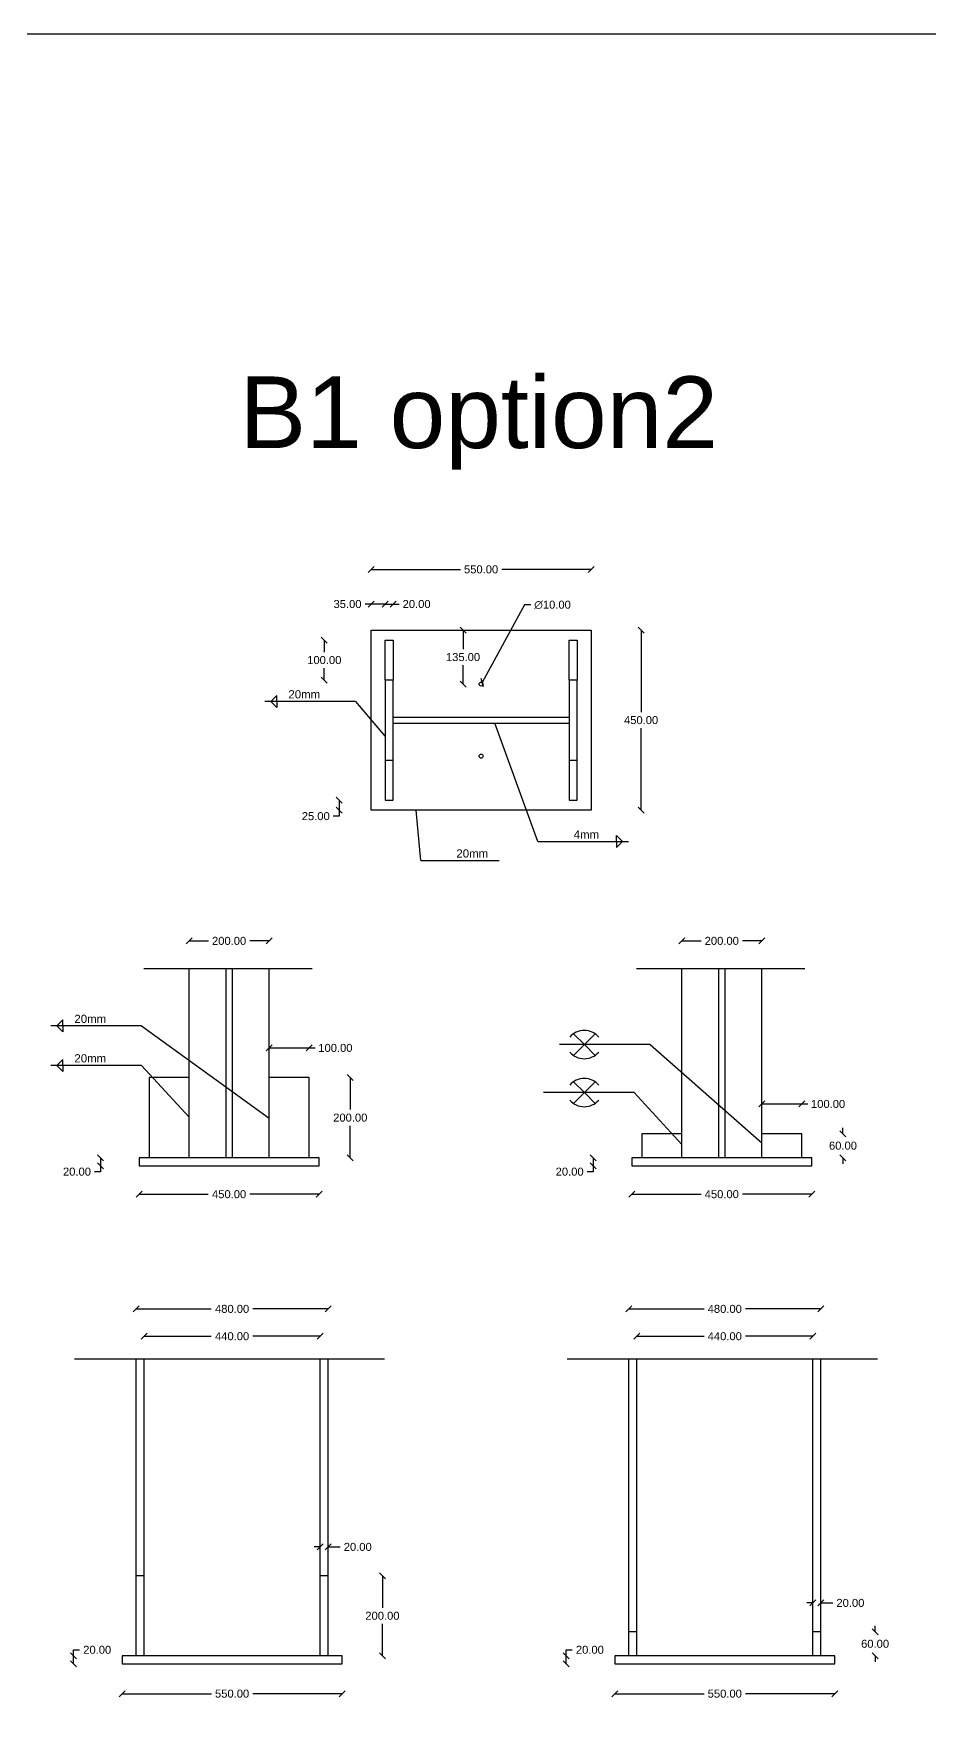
# Model space of a CAD drawing. Header units: inches. Extents: x -15 to 2803056, y 0 to 866270.
# Drawn here: x 932154 to 934391, y 42982 to 47218 of the extents above; entities that cross this region are included whole.
import ezdxf

# ---------------------------------------------------------------- set-up
doc = ezdxf.new("R2010")
doc.units = ezdxf.units.IN
doc.header["$LTSCALE"] = 100
doc.header["$MEASUREMENT"] = 0
doc.linetypes.add('ACAD_ISO03W100', pattern=[30, 12, -18])
doc.linetypes.add('PHANTOM2', pattern=[1.25, 0.625, -0.125, 0.125, -0.125, 0.125, -0.125])
doc.layers.add('connection', color=50, linetype='Continuous')
doc.layers.add('text', color=3, linetype='Continuous')
doc.styles.get("Standard").update_dxf_attribs({"font": 'arial.ttf'})
doc.dimstyles.new('connections', dxfattribs={"dimtxt": 20, "dimasz": 15, "dimexe": 0.0625, "dimexo": 0.0625, "dimgap": 10, "dimtad": 0, "dimtih": 1, "dimtoh": 1, "dimzin": 0, "dimdsep": 46, "dimtxsty": 'Standard', "dimblk": 'OBLIQUE', "dimcen": 0.09, "dimse1": 1, "dimse2": 1, "dimclrd": 256, "dimclre": 256, "dimclrt": 256, "dimadec": 0, "dimazin": 0, "dimtfac": 1, "dimtofl": 0, "dimtmove": 0, "dimatfit": 3, "dimfxl": 1, "dimtfillclr": 256, "dimtolj": 1, "dimtzin": 0, "dimlwe": -1, "dimarcsym": 0})

# ---------------------------------------------------------------- blocks, each defined once
blk = doc.blocks.new('_Oblique')
at = {"color": 0, "linetype": 'ByBlock', "lineweight": -2}
blk.add_line((-0.5, -0.5), (0.5, 0.5), dxfattribs=at)
blk = doc.blocks.new('*D430')
at = {"layer": 'connection', "lineweight": -2, "transparency": 16777216}
for p, q in [((932996.4, 45879.7), (933220, 45879.7)), ((933546.4, 45879.7), (933322.9, 45879.7))]:
    blk.add_line(p, q, dxfattribs=at)
at = {"layer": 'Defpoints', "color": 0}
for p in [(932996.4, 45879.7), (932996.4, 45728), (933546.4, 45728)]:
    blk.add_point(p, dxfattribs=at)
at = {"layer": 'connection', "lineweight": -2, "transparency": 16777216, "xscale": 15, "yscale": 15, "zscale": 15, "rotation": 180}
blk.add_blockref('_Oblique', (932996.4, 45879.7), dxfattribs=at)
at = {"layer": 'connection', "lineweight": -2, "transparency": 16777216, "xscale": 15, "yscale": 15, "zscale": 15}
blk.add_blockref('_Oblique', (933546.4, 45879.7), dxfattribs=at)
at = {"layer": 'connection', "transparency": 16777216, "insert": (933271.4, 45879.7), "char_height": 20, "attachment_point": 5}
blk.add_mtext('\\A1;550.00', dxfattribs=at)
blk = doc.blocks.new('*D431')
at = {"layer": 'connection', "lineweight": -2, "transparency": 16777216}
for p, q in [((933671.2, 45728), (933671.2, 45523.2)), ((933671.2, 45278), (933671.2, 45482.8))]:
    blk.add_line(p, q, dxfattribs=at)
at = {"layer": 'Defpoints', "color": 0}
for p in [(933546.4, 45728), (933546.4, 45278), (933671.2, 45278)]:
    blk.add_point(p, dxfattribs=at)
at = {"layer": 'connection', "lineweight": -2, "transparency": 16777216, "xscale": 15, "yscale": 15, "zscale": 15}
for p, rotation in [((933671.2, 45728), 90), ((933671.2, 45278), 270)]:
    blk.add_blockref('_Oblique', p, dxfattribs=dict(at, rotation=rotation))
at = {"layer": 'connection', "transparency": 16777216, "insert": (933671.2, 45503), "char_height": 20, "attachment_point": 5}
blk.add_mtext('\\A1;450.00', dxfattribs=at)
blk = doc.blocks.new('*D432')
at = {"layer": 'connection', "lineweight": -2, "transparency": 16777216}
for p, q in [((933031.4, 45793.1), (933051.4, 45793.1)), ((933051.4, 45793.1), (933066.4, 45793.1))]:
    blk.add_line(p, q, dxfattribs=at)
at = {"layer": 'Defpoints', "color": 0}
for p in [(933051.4, 45793.1), (933031.4, 45703), (933051.4, 45703)]:
    blk.add_point(p, dxfattribs=at)
at = {"layer": 'connection', "lineweight": -2, "transparency": 16777216, "xscale": 15, "yscale": 15, "zscale": 15, "rotation": 180}
blk.add_blockref('_Oblique', (933031.4, 45793.1), dxfattribs=at)
at = {"layer": 'connection', "lineweight": -2, "transparency": 16777216, "xscale": 15, "yscale": 15, "zscale": 15}
blk.add_blockref('_Oblique', (933051.4, 45793.1), dxfattribs=at)
at = {"layer": 'connection', "transparency": 16777216, "insert": (933110.3, 45793.1), "char_height": 20, "attachment_point": 5}
blk.add_mtext('\\A1;20.00', dxfattribs=at)
blk = doc.blocks.new('*D433')
at = {"layer": 'connection', "lineweight": -2, "transparency": 16777216}
for p, q in [((932879.7, 45703), (932879.7, 45673.2)), ((932879.7, 45603), (932879.7, 45632.8))]:
    blk.add_line(p, q, dxfattribs=at)
at = {"layer": 'Defpoints', "color": 0}
for p in [(933031.4, 45703), (932879.7, 45603), (933031.4, 45603)]:
    blk.add_point(p, dxfattribs=at)
at = {"layer": 'connection', "lineweight": -2, "transparency": 16777216, "xscale": 15, "yscale": 15, "zscale": 15}
for p, rotation in [((932879.7, 45703), 90), ((932879.7, 45603), 270)]:
    blk.add_blockref('_Oblique', p, dxfattribs=dict(at, rotation=rotation))
at = {"layer": 'connection', "transparency": 16777216, "insert": (932879.7, 45653), "char_height": 20, "attachment_point": 5}
blk.add_mtext('\\A1;100.00', dxfattribs=at)
blk = doc.blocks.new('*D434')
at = {"layer": 'connection', "lineweight": -2, "transparency": 16777216}
for p, q in [((932996.4, 45793.1), (932981.4, 45793.1)), ((933031.4, 45793.1), (932996.4, 45793.1))]:
    blk.add_line(p, q, dxfattribs=at)
at = {"layer": 'Defpoints', "color": 0}
for p in [(932996.4, 45793.1), (932996.4, 45703), (933031.4, 45703)]:
    blk.add_point(p, dxfattribs=at)
at = {"layer": 'connection', "lineweight": -2, "transparency": 16777216, "xscale": 15, "yscale": 15, "zscale": 15, "rotation": 180}
blk.add_blockref('_Oblique', (932996.4, 45793.1), dxfattribs=at)
at = {"layer": 'connection', "lineweight": -2, "transparency": 16777216, "xscale": 15, "yscale": 15, "zscale": 15}
blk.add_blockref('_Oblique', (933031.4, 45793.1), dxfattribs=at)
at = {"layer": 'connection', "transparency": 16777216, "insert": (932937.7, 45793.1), "char_height": 20, "attachment_point": 5}
blk.add_mtext('\\A1;35.00', dxfattribs=at)
blk = doc.blocks.new('*D435')
at = {"layer": 'connection', "lineweight": -2, "transparency": 16777216}
for p, q in [((933226.3, 45728), (933226.3, 45680.7)), ((933226.3, 45593), (933226.3, 45640.3))]:
    blk.add_line(p, q, dxfattribs=at)
at = {"layer": 'Defpoints', "color": 0}
for p in [(933226.3, 45728), (933271.4, 45728), (933226.3, 45593)]:
    blk.add_point(p, dxfattribs=at)
at = {"layer": 'connection', "lineweight": -2, "transparency": 16777216, "xscale": 15, "yscale": 15, "zscale": 15}
for p, rotation in [((933226.3, 45728), 90), ((933226.3, 45593), 270)]:
    blk.add_blockref('_Oblique', p, dxfattribs=dict(at, rotation=rotation))
at = {"layer": 'connection', "transparency": 16777216, "insert": (933226.3, 45660.5), "char_height": 20, "attachment_point": 5}
blk.add_mtext('\\A1;135.00', dxfattribs=at)
blk = doc.blocks.new('*D436')
at = {"layer": 'connection', "lineweight": -2, "transparency": 16777216}
for p, q in [((933380.3, 45790.9), (933273.8, 45597.4)), ((933395.3, 45790.9), (933380.3, 45790.9))]:
    blk.add_line(p, q, dxfattribs=at)
at = {"layer": 'connection', "transparency": 16777216}
for p, q in [((933271.3, 45593), (933271.5, 45593)), ((933271.4, 45592.9), (933271.4, 45593.1))]:
    blk.add_line(p, q, dxfattribs=at)
at = {"layer": 'Defpoints', "color": 0}
for p in [(933269, 45588.6), (933273.8, 45597.4)]:
    blk.add_point(p, dxfattribs=at)
at = {"layer": 'connection', "lineweight": -2, "transparency": 16777216, "xscale": 15, "yscale": 15, "zscale": 15, "rotation": 241.1889597173464}
blk.add_blockref('_Oblique', (933273.8, 45597.4), dxfattribs=at)
at = {"layer": 'connection', "transparency": 16777216, "insert": (933449.9, 45790.9), "char_height": 20, "attachment_point": 5}
blk.add_mtext('\\A1;∅10.00', dxfattribs=at)
blk = doc.blocks.new('*D437')
at = {"layer": 'connection', "lineweight": -2, "transparency": 16777216}
for p, q in [((932917.2, 45303), (932917.2, 45278)), ((932917.2, 45263), (932902.2, 45263)), ((932917.2, 45278), (932917.2, 45263))]:
    blk.add_line(p, q, dxfattribs=at)
at = {"layer": 'Defpoints', "color": 0}
for p in [(933031.4, 45303), (932917.2, 45278), (933031.4, 45278)]:
    blk.add_point(p, dxfattribs=at)
at = {"layer": 'connection', "lineweight": -2, "transparency": 16777216, "xscale": 15, "yscale": 15, "zscale": 15}
for p, rotation in [((932917.2, 45303), 90), ((932917.2, 45278), 270)]:
    blk.add_blockref('_Oblique', p, dxfattribs=dict(at, rotation=rotation))
at = {"layer": 'connection', "transparency": 16777216, "insert": (932858.3, 45263), "char_height": 20, "attachment_point": 5}
blk.add_mtext('\\A1;25.00', dxfattribs=at)
blk = doc.blocks.new('*D438')
at = {"layer": 'connection', "lineweight": -2, "transparency": 16777216}
for p, q in [((932320.6, 44409.7), (932320.6, 44389.7)), ((932320.6, 44374.7), (932305.6, 44374.7)), ((932320.6, 44389.7), (932320.6, 44374.7))]:
    blk.add_line(p, q, dxfattribs=at)
at = {"layer": 'Defpoints', "color": 0}
for p in [(932383.2, 44409.7), (932320.6, 44389.7), (932383.2, 44389.7)]:
    blk.add_point(p, dxfattribs=at)
at = {"layer": 'connection', "lineweight": -2, "transparency": 16777216, "xscale": 15, "yscale": 15, "zscale": 15}
for p, rotation in [((932320.6, 44409.7), 90), ((932320.6, 44389.7), 270)]:
    blk.add_blockref('_Oblique', p, dxfattribs=dict(at, rotation=rotation))
at = {"layer": 'connection', "transparency": 16777216, "insert": (932261.7, 44374.7), "char_height": 20, "attachment_point": 5}
blk.add_mtext('\\A1;20.00', dxfattribs=at)
blk = doc.blocks.new('*D439')
at = {"layer": 'connection', "lineweight": -2, "transparency": 16777216}
for p, q in [((932944.6, 44609.7), (932944.6, 44529.9)), ((932944.6, 44409.7), (932944.6, 44489.5))]:
    blk.add_line(p, q, dxfattribs=at)
at = {"layer": 'Defpoints', "color": 0}
for p in [(932841.8, 44609.7), (932841.8, 44409.7), (932944.6, 44409.7)]:
    blk.add_point(p, dxfattribs=at)
at = {"layer": 'connection', "lineweight": -2, "transparency": 16777216, "xscale": 15, "yscale": 15, "zscale": 15}
for p, rotation in [((932944.6, 44609.7), 90), ((932944.6, 44409.7), 270)]:
    blk.add_blockref('_Oblique', p, dxfattribs=dict(at, rotation=rotation))
at = {"layer": 'connection', "transparency": 16777216, "insert": (932944.6, 44509.7), "char_height": 20, "attachment_point": 5}
blk.add_mtext('\\A1;200.00', dxfattribs=at)
blk = doc.blocks.new('*D440')
at = {"layer": 'connection', "lineweight": -2, "transparency": 16777216}
for p, q in [((932741.8, 44683.9), (932841.8, 44683.9)), ((932841.8, 44683.9), (932856.8, 44683.9))]:
    blk.add_line(p, q, dxfattribs=at)
at = {"layer": 'Defpoints', "color": 0}
for p in [(932841.8, 44683.9), (932741.8, 44609.7), (932841.8, 44609.7)]:
    blk.add_point(p, dxfattribs=at)
at = {"layer": 'connection', "lineweight": -2, "transparency": 16777216, "xscale": 15, "yscale": 15, "zscale": 15, "rotation": 180}
blk.add_blockref('_Oblique', (932741.8, 44683.9), dxfattribs=at)
at = {"layer": 'connection', "lineweight": -2, "transparency": 16777216, "xscale": 15, "yscale": 15, "zscale": 15}
blk.add_blockref('_Oblique', (932841.8, 44683.9), dxfattribs=at)
at = {"layer": 'connection', "transparency": 16777216, "insert": (932907.4, 44683.9), "char_height": 20, "attachment_point": 5}
blk.add_mtext('\\A1;100.00', dxfattribs=at)
blk = doc.blocks.new('*D441')
at = {"layer": 'connection', "lineweight": -2, "transparency": 16777216}
for p, q in [((933024.9, 43365), (933024.9, 43285.2)), ((933024.9, 43165), (933024.9, 43244.8))]:
    blk.add_line(p, q, dxfattribs=at)
at = {"layer": 'Defpoints', "color": 0}
for p in [(932889.3, 43365), (932889.3, 43165), (933024.9, 43165)]:
    blk.add_point(p, dxfattribs=at)
at = {"layer": 'connection', "lineweight": -2, "transparency": 16777216, "xscale": 15, "yscale": 15, "zscale": 15}
for p, rotation in [((933024.9, 43365), 90), ((933024.9, 43165), 270)]:
    blk.add_blockref('_Oblique', p, dxfattribs=dict(at, rotation=rotation))
at = {"layer": 'connection', "transparency": 16777216, "insert": (933024.9, 43265), "char_height": 20, "attachment_point": 5}
blk.add_mtext('\\A1;200.00', dxfattribs=at)
blk = doc.blocks.new('*D442')
at = {"layer": 'connection', "lineweight": -2, "transparency": 16777216}
for p, q in [((932869.3, 43437.1), (932854.3, 43437.1)), ((932889.3, 43437.1), (932919.3, 43437.1))]:
    blk.add_line(p, q, dxfattribs=at)
at = {"layer": 'Defpoints', "color": 0}
for p in [(932889.3, 43437.1), (932869.3, 43365), (932889.3, 43365)]:
    blk.add_point(p, dxfattribs=at)
at = {"layer": 'connection', "lineweight": -2, "transparency": 16777216, "xscale": 15, "yscale": 15, "zscale": 15}
blk.add_blockref('_Oblique', (932869.3, 43437.1), dxfattribs=at)
at = {"layer": 'connection', "lineweight": -2, "transparency": 16777216, "xscale": 15, "yscale": 15, "zscale": 15, "rotation": 180}
blk.add_blockref('_Oblique', (932889.3, 43437.1), dxfattribs=at)
at = {"layer": 'connection', "transparency": 16777216, "insert": (932963.2, 43437.1), "char_height": 20, "attachment_point": 5}
blk.add_mtext('\\A1;20.00', dxfattribs=at)
blk = doc.blocks.new('*D443')
at = {"layer": 'connection', "lineweight": -2, "transparency": 16777216}
for p, q in [((932253.4, 43165), (932253.4, 43180)), ((932253.4, 43180), (932268.4, 43180)), ((932253.4, 43145), (932253.4, 43165))]:
    blk.add_line(p, q, dxfattribs=at)
at = {"layer": 'Defpoints', "color": 0}
for p in [(932253.4, 43165), (932374.3, 43165), (932374.3, 43145)]:
    blk.add_point(p, dxfattribs=at)
at = {"layer": 'connection', "lineweight": -2, "transparency": 16777216, "xscale": 15, "yscale": 15, "zscale": 15}
for p, rotation in [((932253.4, 43165), 90), ((932253.4, 43145), 270)]:
    blk.add_blockref('_Oblique', p, dxfattribs=dict(at, rotation=rotation))
at = {"layer": 'connection', "transparency": 16777216, "insert": (932312.3, 43180), "char_height": 20, "attachment_point": 5}
blk.add_mtext('\\A1;20.00', dxfattribs=at)
blk = doc.blocks.new('*D444')
at = {"layer": 'connection', "lineweight": -2, "transparency": 16777216}
for p, q in [((932374.3, 43070.4), (932597.8, 43070.4)), ((932924.3, 43070.4), (932700.8, 43070.4))]:
    blk.add_line(p, q, dxfattribs=at)
at = {"layer": 'Defpoints', "color": 0}
for p in [(932374.3, 43145), (932924.3, 43145), (932924.3, 43070.4)]:
    blk.add_point(p, dxfattribs=at)
at = {"layer": 'connection', "lineweight": -2, "transparency": 16777216, "xscale": 15, "yscale": 15, "zscale": 15, "rotation": 180}
blk.add_blockref('_Oblique', (932374.3, 43070.4), dxfattribs=at)
at = {"layer": 'connection', "lineweight": -2, "transparency": 16777216, "xscale": 15, "yscale": 15, "zscale": 15}
blk.add_blockref('_Oblique', (932924.3, 43070.4), dxfattribs=at)
at = {"layer": 'connection', "transparency": 16777216, "insert": (932649.3, 43070.4), "char_height": 20, "attachment_point": 5}
blk.add_mtext('\\A1;550.00', dxfattribs=at)
blk = doc.blocks.new('*D445')
at = {"layer": 'connection', "lineweight": -2, "transparency": 16777216}
for p, q in [((932541.8, 44951.4), (932590.2, 44951.4)), ((932741.8, 44951.4), (932693.5, 44951.4))]:
    blk.add_line(p, q, dxfattribs=at)
at = {"layer": 'Defpoints', "color": 0}
for p in [(932741.8, 44951.4), (932541.8, 44882.7), (932741.8, 44882.7)]:
    blk.add_point(p, dxfattribs=at)
at = {"layer": 'connection', "lineweight": -2, "transparency": 16777216, "xscale": 15, "yscale": 15, "zscale": 15, "rotation": 180}
blk.add_blockref('_Oblique', (932541.8, 44951.4), dxfattribs=at)
at = {"layer": 'connection', "lineweight": -2, "transparency": 16777216, "xscale": 15, "yscale": 15, "zscale": 15}
blk.add_blockref('_Oblique', (932741.8, 44951.4), dxfattribs=at)
at = {"layer": 'connection', "transparency": 16777216, "insert": (932641.8, 44951.4), "char_height": 20, "attachment_point": 5}
blk.add_mtext('\\A1;200.00', dxfattribs=at)
blk = doc.blocks.new('*D446')
at = {"layer": 'connection', "lineweight": -2, "transparency": 16777216}
for p, q in [((932416.8, 44318.4), (932589.9, 44318.4)), ((932866.8, 44318.4), (932693.7, 44318.4))]:
    blk.add_line(p, q, dxfattribs=at)
at = {"layer": 'Defpoints', "color": 0}
for p in [(932416.8, 44389.7), (932866.8, 44389.7), (932866.8, 44318.4)]:
    blk.add_point(p, dxfattribs=at)
at = {"layer": 'connection', "lineweight": -2, "transparency": 16777216, "xscale": 15, "yscale": 15, "zscale": 15, "rotation": 180}
blk.add_blockref('_Oblique', (932416.8, 44318.4), dxfattribs=at)
at = {"layer": 'connection', "lineweight": -2, "transparency": 16777216, "xscale": 15, "yscale": 15, "zscale": 15}
blk.add_blockref('_Oblique', (932866.8, 44318.4), dxfattribs=at)
at = {"layer": 'connection', "transparency": 16777216, "insert": (932641.8, 44318.4), "char_height": 20, "attachment_point": 5}
blk.add_mtext('\\A1;450.00', dxfattribs=at)
blk = doc.blocks.new('*D447')
at = {"layer": 'connection', "lineweight": -2, "transparency": 16777216}
for p, q in [((932409.3, 44031.8), (932597.4, 44031.8)), ((932889.3, 44031.8), (932701.2, 44031.8))]:
    blk.add_line(p, q, dxfattribs=at)
at = {"layer": 'Defpoints', "color": 0}
for p in [(932889.3, 44031.8), (932409.3, 43907), (932889.3, 43907)]:
    blk.add_point(p, dxfattribs=at)
at = {"layer": 'connection', "lineweight": -2, "transparency": 16777216, "xscale": 15, "yscale": 15, "zscale": 15, "rotation": 180}
blk.add_blockref('_Oblique', (932409.3, 44031.8), dxfattribs=at)
at = {"layer": 'connection', "lineweight": -2, "transparency": 16777216, "xscale": 15, "yscale": 15, "zscale": 15}
blk.add_blockref('_Oblique', (932889.3, 44031.8), dxfattribs=at)
at = {"layer": 'connection', "transparency": 16777216, "insert": (932649.3, 44031.8), "char_height": 20, "attachment_point": 5}
blk.add_mtext('\\A1;480.00', dxfattribs=at)
blk = doc.blocks.new('*D448')
at = {"layer": 'connection', "lineweight": -2, "transparency": 16777216}
for p, q in [((932429.3, 43963.5), (932597.4, 43963.5)), ((932869.3, 43963.5), (932701.2, 43963.5))]:
    blk.add_line(p, q, dxfattribs=at)
at = {"layer": 'Defpoints', "color": 0}
for p in [(932869.3, 43963.5), (932429.3, 43907), (932869.3, 43907)]:
    blk.add_point(p, dxfattribs=at)
at = {"layer": 'connection', "lineweight": -2, "transparency": 16777216, "xscale": 15, "yscale": 15, "zscale": 15, "rotation": 180}
blk.add_blockref('_Oblique', (932429.3, 43963.5), dxfattribs=at)
at = {"layer": 'connection', "lineweight": -2, "transparency": 16777216, "xscale": 15, "yscale": 15, "zscale": 15}
blk.add_blockref('_Oblique', (932869.3, 43963.5), dxfattribs=at)
at = {"layer": 'connection', "transparency": 16777216, "insert": (932649.3, 43963.5), "char_height": 20, "attachment_point": 5}
blk.add_mtext('\\A1;440.00', dxfattribs=at)
blk = doc.blocks.new('*D459')
at = {"layer": 'connection', "lineweight": -2, "transparency": 16777216}
for p, q in [((933551.5, 44409.7), (933551.5, 44389.7)), ((933551.5, 44374.7), (933536.5, 44374.7)), ((933551.5, 44389.7), (933551.5, 44374.7))]:
    blk.add_line(p, q, dxfattribs=at)
at = {"layer": 'Defpoints', "color": 0}
for p in [(933614.2, 44409.7), (933551.5, 44389.7), (933614.2, 44389.7)]:
    blk.add_point(p, dxfattribs=at)
at = {"layer": 'connection', "lineweight": -2, "transparency": 16777216, "xscale": 15, "yscale": 15, "zscale": 15}
for p, rotation in [((933551.5, 44409.7), 90), ((933551.5, 44389.7), 270)]:
    blk.add_blockref('_Oblique', p, dxfattribs=dict(at, rotation=rotation))
at = {"layer": 'connection', "transparency": 16777216, "insert": (933492.7, 44374.7), "char_height": 20, "attachment_point": 5}
blk.add_mtext('\\A1;20.00', dxfattribs=at)
blk = doc.blocks.new('*D460')
at = {"layer": 'connection', "lineweight": -2, "transparency": 16777216}
for p, q in [((934175.6, 44469.7), (934175.6, 44484.7)), ((934175.6, 44409.7), (934175.6, 44394.7))]:
    blk.add_line(p, q, dxfattribs=at)
at = {"layer": 'Defpoints', "color": 0}
for p in [(934072.8, 44469.7), (934072.8, 44409.7), (934175.6, 44409.7)]:
    blk.add_point(p, dxfattribs=at)
at = {"layer": 'connection', "lineweight": -2, "transparency": 16777216, "xscale": 15, "yscale": 15, "zscale": 15}
for p, rotation in [((934175.6, 44469.7), 270), ((934175.6, 44409.7), 90)]:
    blk.add_blockref('_Oblique', p, dxfattribs=dict(at, rotation=rotation))
at = {"layer": 'connection', "transparency": 16777216, "insert": (934175.6, 44439.7), "char_height": 20, "attachment_point": 5}
blk.add_mtext('\\A1;60.00', dxfattribs=at)
blk = doc.blocks.new('*D461')
at = {"layer": 'connection', "lineweight": -2, "transparency": 16777216}
for p, q in [((933972.8, 44543.9), (934072.8, 44543.9)), ((934072.8, 44543.9), (934087.8, 44543.9))]:
    blk.add_line(p, q, dxfattribs=at)
at = {"layer": 'Defpoints', "color": 0}
for p in [(934072.8, 44543.9), (933972.8, 44469.7), (934072.8, 44469.7)]:
    blk.add_point(p, dxfattribs=at)
at = {"layer": 'connection', "lineweight": -2, "transparency": 16777216, "xscale": 15, "yscale": 15, "zscale": 15, "rotation": 180}
blk.add_blockref('_Oblique', (933972.8, 44543.9), dxfattribs=at)
at = {"layer": 'connection', "lineweight": -2, "transparency": 16777216, "xscale": 15, "yscale": 15, "zscale": 15}
blk.add_blockref('_Oblique', (934072.8, 44543.9), dxfattribs=at)
at = {"layer": 'connection', "transparency": 16777216, "insert": (934138.4, 44543.9), "char_height": 20, "attachment_point": 5}
blk.add_mtext('\\A1;100.00', dxfattribs=at)
blk = doc.blocks.new('*D462')
at = {"layer": 'connection', "lineweight": -2, "transparency": 16777216}
for p, q in [((934255.9, 43225), (934255.9, 43240)), ((934255.9, 43165), (934255.9, 43150))]:
    blk.add_line(p, q, dxfattribs=at)
at = {"layer": 'Defpoints', "color": 0}
for p in [(934120.3, 43225), (934120.3, 43165), (934255.9, 43165)]:
    blk.add_point(p, dxfattribs=at)
at = {"layer": 'connection', "lineweight": -2, "transparency": 16777216, "xscale": 15, "yscale": 15, "zscale": 15}
for p, rotation in [((934255.9, 43225), 270), ((934255.9, 43165), 90)]:
    blk.add_blockref('_Oblique', p, dxfattribs=dict(at, rotation=rotation))
at = {"layer": 'connection', "transparency": 16777216, "insert": (934255.9, 43195), "char_height": 20, "attachment_point": 5}
blk.add_mtext('\\A1;60.00', dxfattribs=at)
blk = doc.blocks.new('*D463')
at = {"layer": 'connection', "lineweight": -2, "transparency": 16777216}
for p, q in [((934100.3, 43297.1), (934085.3, 43297.1)), ((934120.3, 43297.1), (934150.3, 43297.1))]:
    blk.add_line(p, q, dxfattribs=at)
at = {"layer": 'Defpoints', "color": 0}
for p in [(934120.3, 43297.1), (934100.3, 43225), (934120.3, 43225)]:
    blk.add_point(p, dxfattribs=at)
at = {"layer": 'connection', "lineweight": -2, "transparency": 16777216, "xscale": 15, "yscale": 15, "zscale": 15}
blk.add_blockref('_Oblique', (934100.3, 43297.1), dxfattribs=at)
at = {"layer": 'connection', "lineweight": -2, "transparency": 16777216, "xscale": 15, "yscale": 15, "zscale": 15, "rotation": 180}
blk.add_blockref('_Oblique', (934120.3, 43297.1), dxfattribs=at)
at = {"layer": 'connection', "transparency": 16777216, "insert": (934194.2, 43297.1), "char_height": 20, "attachment_point": 5}
blk.add_mtext('\\A1;20.00', dxfattribs=at)
blk = doc.blocks.new('*D464')
at = {"layer": 'connection', "lineweight": -2, "transparency": 16777216}
for p, q in [((933484.4, 43165), (933484.4, 43180)), ((933484.4, 43180), (933499.4, 43180)), ((933484.4, 43145), (933484.4, 43165))]:
    blk.add_line(p, q, dxfattribs=at)
at = {"layer": 'Defpoints', "color": 0}
for p in [(933484.4, 43165), (933605.3, 43165), (933605.3, 43145)]:
    blk.add_point(p, dxfattribs=at)
at = {"layer": 'connection', "lineweight": -2, "transparency": 16777216, "xscale": 15, "yscale": 15, "zscale": 15}
for p, rotation in [((933484.4, 43165), 90), ((933484.4, 43145), 270)]:
    blk.add_blockref('_Oblique', p, dxfattribs=dict(at, rotation=rotation))
at = {"layer": 'connection', "transparency": 16777216, "insert": (933543.2, 43180), "char_height": 20, "attachment_point": 5}
blk.add_mtext('\\A1;20.00', dxfattribs=at)
blk = doc.blocks.new('*D465')
at = {"layer": 'connection', "lineweight": -2, "transparency": 16777216}
for p, q in [((933605.3, 43070.4), (933828.8, 43070.4)), ((934155.3, 43070.4), (933931.8, 43070.4))]:
    blk.add_line(p, q, dxfattribs=at)
at = {"layer": 'Defpoints', "color": 0}
for p in [(933605.3, 43145), (934155.3, 43145), (934155.3, 43070.4)]:
    blk.add_point(p, dxfattribs=at)
at = {"layer": 'connection', "lineweight": -2, "transparency": 16777216, "xscale": 15, "yscale": 15, "zscale": 15, "rotation": 180}
blk.add_blockref('_Oblique', (933605.3, 43070.4), dxfattribs=at)
at = {"layer": 'connection', "lineweight": -2, "transparency": 16777216, "xscale": 15, "yscale": 15, "zscale": 15}
blk.add_blockref('_Oblique', (934155.3, 43070.4), dxfattribs=at)
at = {"layer": 'connection', "transparency": 16777216, "insert": (933880.3, 43070.4), "char_height": 20, "attachment_point": 5}
blk.add_mtext('\\A1;550.00', dxfattribs=at)
blk = doc.blocks.new('*D455')
at = {"layer": 'connection', "lineweight": -2, "transparency": 16777216}
for p, q in [((933772.8, 44951.4), (933821.2, 44951.4)), ((933972.8, 44951.4), (933924.5, 44951.4))]:
    blk.add_line(p, q, dxfattribs=at)
at = {"layer": 'Defpoints', "color": 0}
for p in [(933972.8, 44951.4), (933772.8, 44882.7), (933972.8, 44882.7)]:
    blk.add_point(p, dxfattribs=at)
at = {"layer": 'connection', "lineweight": -2, "transparency": 16777216, "xscale": 15, "yscale": 15, "zscale": 15, "rotation": 180}
blk.add_blockref('_Oblique', (933772.8, 44951.4), dxfattribs=at)
at = {"layer": 'connection', "lineweight": -2, "transparency": 16777216, "xscale": 15, "yscale": 15, "zscale": 15}
blk.add_blockref('_Oblique', (933972.8, 44951.4), dxfattribs=at)
at = {"layer": 'connection', "transparency": 16777216, "insert": (933872.8, 44951.4), "char_height": 20, "attachment_point": 5}
blk.add_mtext('\\A1;200.00', dxfattribs=at)
blk = doc.blocks.new('*D456')
at = {"layer": 'connection', "lineweight": -2, "transparency": 16777216}
for p, q in [((933647.8, 44318.4), (933820.9, 44318.4)), ((934097.8, 44318.4), (933924.7, 44318.4))]:
    blk.add_line(p, q, dxfattribs=at)
at = {"layer": 'Defpoints', "color": 0}
for p in [(933647.8, 44389.7), (934097.8, 44389.7), (934097.8, 44318.4)]:
    blk.add_point(p, dxfattribs=at)
at = {"layer": 'connection', "lineweight": -2, "transparency": 16777216, "xscale": 15, "yscale": 15, "zscale": 15, "rotation": 180}
blk.add_blockref('_Oblique', (933647.8, 44318.4), dxfattribs=at)
at = {"layer": 'connection', "lineweight": -2, "transparency": 16777216, "xscale": 15, "yscale": 15, "zscale": 15}
blk.add_blockref('_Oblique', (934097.8, 44318.4), dxfattribs=at)
at = {"layer": 'connection', "transparency": 16777216, "insert": (933872.8, 44318.4), "char_height": 20, "attachment_point": 5}
blk.add_mtext('\\A1;450.00', dxfattribs=at)
blk = doc.blocks.new('*D457')
at = {"layer": 'connection', "lineweight": -2, "transparency": 16777216}
for p, q in [((933640.3, 44031.8), (933828.4, 44031.8)), ((934120.3, 44031.8), (933932.2, 44031.8))]:
    blk.add_line(p, q, dxfattribs=at)
at = {"layer": 'Defpoints', "color": 0}
for p in [(934120.3, 44031.8), (933640.3, 43907), (934120.3, 43907)]:
    blk.add_point(p, dxfattribs=at)
at = {"layer": 'connection', "lineweight": -2, "transparency": 16777216, "xscale": 15, "yscale": 15, "zscale": 15, "rotation": 180}
blk.add_blockref('_Oblique', (933640.3, 44031.8), dxfattribs=at)
at = {"layer": 'connection', "lineweight": -2, "transparency": 16777216, "xscale": 15, "yscale": 15, "zscale": 15}
blk.add_blockref('_Oblique', (934120.3, 44031.8), dxfattribs=at)
at = {"layer": 'connection', "transparency": 16777216, "insert": (933880.3, 44031.8), "char_height": 20, "attachment_point": 5}
blk.add_mtext('\\A1;480.00', dxfattribs=at)
blk = doc.blocks.new('*D458')
at = {"layer": 'connection', "lineweight": -2, "transparency": 16777216}
for p, q in [((933660.3, 43963.5), (933828.4, 43963.5)), ((934100.3, 43963.5), (933932.2, 43963.5))]:
    blk.add_line(p, q, dxfattribs=at)
at = {"layer": 'Defpoints', "color": 0}
for p in [(934100.3, 43963.5), (933660.3, 43907), (934100.3, 43907)]:
    blk.add_point(p, dxfattribs=at)
at = {"layer": 'connection', "lineweight": -2, "transparency": 16777216, "xscale": 15, "yscale": 15, "zscale": 15, "rotation": 180}
blk.add_blockref('_Oblique', (933660.3, 43963.5), dxfattribs=at)
at = {"layer": 'connection', "lineweight": -2, "transparency": 16777216, "xscale": 15, "yscale": 15, "zscale": 15}
blk.add_blockref('_Oblique', (934100.3, 43963.5), dxfattribs=at)
at = {"layer": 'connection', "transparency": 16777216, "insert": (933880.3, 43963.5), "char_height": 20, "attachment_point": 5}
blk.add_mtext('\\A1;440.00', dxfattribs=at)

msp = doc.modelspace()

# ---------------------------------------------------------------- linework, layer by layer
at = {"layer": 'connection'}
for p, q in [((932996.44, 45502.992), (932996.44, 45727.992)), ((932996.44, 45727.992), (933546.44, 45727.992)), ((933546.44, 45727.992), (933546.44, 45277.992)), ((933031.44, 45602.992), (933031.44, 45702.992)), ((933031.44, 45702.992), (933051.44, 45702.992)), ((933051.44, 45702.992), (933051.44, 45602.992)), ((933491.44, 45602.992), (933491.44, 45702.992)), ((933491.44, 45702.992), (933511.44, 45702.992)), ((933511.44, 45702.992), (933511.44, 45602.992)), ((933031.44, 45602.992), (933031.44, 45402.992)), ((933051.44, 45602.992), (933031.44, 45602.992)), ((933051.44, 45402.992), (933051.44, 45602.992)), ((933491.44, 45602.992), (933491.44, 45402.992)), ((933511.44, 45602.992), (933491.44, 45602.992)), ((933511.44, 45402.992), (933511.44, 45602.992)), ((932746.392, 45549.865), (932731.392, 45549.865)), ((932761.392, 45564.865), (932746.392, 45549.865)), ((932761.392, 45549.865), (932746.392, 45549.865)), ((932761.392, 45534.865), (932746.392, 45549.865)), ((932761.392, 45549.865), (932761.392, 45564.865)), ((932957.78, 45549.865), (932761.392, 45549.865)), ((932761.392, 45549.865), (932761.392, 45534.865)), ((932957.78, 45549.865), (933031.44, 45461.991)), ((932996.44, 45277.992), (932996.44, 45502.992)), ((933051.44, 45510.492), (933491.44, 45510.492)), ((933051.44, 45495.492), (933491.44, 45495.492)), ((933413.369, 45199.508), (933305.371, 45495.492)), ((933031.44, 45402.992), (933051.44, 45402.992)), ((933031.44, 45402.992), (933031.44, 45302.992)), ((933051.44, 45302.992), (933051.44, 45402.992)), ((933491.44, 45402.992), (933511.44, 45402.992)), ((933491.44, 45402.992), (933491.44, 45302.992)), ((933511.44, 45302.992), (933511.44, 45402.992)), ((933031.44, 45302.992), (933051.44, 45302.992)), ((933491.44, 45302.992), (933511.44, 45302.992)), ((933546.44, 45277.992), (932996.44, 45277.992)), ((933120.546, 45152.144), (933109.382, 45277.992)), ((933413.369, 45199.508), (933609.757, 45199.508)), ((933609.757, 45199.508), (933609.757, 45214.508)), ((933609.757, 45214.508), (933624.757, 45199.508)), ((933609.757, 45199.508), (933624.757, 45199.508)), ((933609.757, 45199.508), (933609.757, 45184.508)), ((933609.757, 45184.508), (933624.757, 45199.508)), ((933624.757, 45199.508), (933639.757, 45199.508)), ((933120.546, 45152.144), (933316.934, 45152.144)), ((932541.829, 44409.712), (932541.829, 44882.691)), ((932741.829, 44409.712), (932741.829, 44882.691)), ((933772.821, 44409.712), (933772.821, 44882.691)), ((933972.821, 44409.712), (933972.821, 44882.691)), ((932211.705, 44738.915), (932196.705, 44738.915)), ((932226.705, 44753.915), (932211.705, 44738.915)), ((932226.705, 44738.915), (932211.705, 44738.915)), ((932226.705, 44723.915), (932211.705, 44738.915)), ((932226.705, 44738.915), (932226.705, 44753.915)), ((932423.094, 44738.915), (932226.705, 44738.915)), ((932226.705, 44738.915), (932226.705, 44723.915)), ((932423.094, 44738.915), (932741.829, 44508.725)), ((933482.697, 44692.249), (933467.697, 44692.249)), ((933497.697, 44692.249), (933482.697, 44692.249)), ((933694.085, 44692.249), (933497.697, 44692.249)), ((933529.491, 44692.249), (933502.653, 44719.088)), ((933529.491, 44692.249), (933502.653, 44665.41)), ((933529.491, 44692.249), (933556.33, 44719.088)), ((933529.491, 44692.249), (933556.33, 44665.41)), ((933694.085, 44692.249), (933972.821, 44447.169)), ((932226.705, 44655.323), (932211.705, 44640.323)), ((932226.705, 44640.323), (932226.705, 44655.323)), ((932211.705, 44640.323), (932196.705, 44640.323)), ((932226.705, 44640.323), (932211.705, 44640.323)), ((932226.705, 44625.323), (932211.705, 44640.323)), ((932423.094, 44640.323), (932226.705, 44640.323)), ((932226.705, 44640.323), (932226.705, 44625.323)), ((932423.094, 44640.323), (932541.829, 44510.84)), ((932541.829, 44609.712), (932441.829, 44609.712)), ((932441.829, 44609.712), (932441.829, 44409.712)), ((932841.829, 44609.712), (932741.829, 44609.712)), ((932841.829, 44409.712), (932841.829, 44609.712)), ((933442.697, 44572.305), (933427.697, 44572.305)), ((933457.697, 44572.305), (933442.697, 44572.305)), ((933654.085, 44572.305), (933457.697, 44572.305)), ((933529.491, 44572.305), (933502.653, 44599.144)), ((933529.491, 44572.305), (933502.653, 44545.467)), ((933529.491, 44572.305), (933556.33, 44599.144)), ((933529.491, 44572.305), (933556.33, 44545.467)), ((933654.085, 44572.305), (933772.821, 44442.823)), ((933772.821, 44469.712), (933672.821, 44469.712)), ((933672.821, 44469.712), (933672.821, 44409.712)), ((934072.821, 44469.712), (933972.821, 44469.712)), ((934072.821, 44409.712), (934072.821, 44469.712)), ((932866.829, 44409.712), (932416.829, 44409.712)), ((932416.829, 44409.712), (932416.829, 44389.712)), ((932866.829, 44389.712), (932866.829, 44409.712)), ((934097.821, 44409.712), (933647.821, 44409.712)), ((933647.821, 44409.712), (933647.821, 44389.712)), ((934097.821, 44389.712), (934097.821, 44409.712)), ((932416.829, 44389.712), (932866.829, 44389.712)), ((933647.821, 44389.712), (934097.821, 44389.712)), ((932409.329, 43165.03), (932409.329, 43907.025)), ((932429.329, 43165.03), (932429.329, 43907.025)), ((932869.329, 43165.03), (932869.329, 43907.025)), ((932889.329, 43165.03), (932889.329, 43907.025)), ((933640.321, 43165.03), (933640.321, 43907.025)), ((933660.321, 43165.03), (933660.321, 43907.025)), ((934100.321, 43165.03), (934100.321, 43907.025)), ((934120.321, 43165.03), (934120.321, 43907.025)), ((932429.329, 43365.03), (932409.329, 43365.03)), ((932889.329, 43365.03), (932869.329, 43365.03)), ((933660.321, 43225.03), (933640.321, 43225.03)), ((934120.321, 43225.03), (934100.321, 43225.03)), ((932924.329, 43165.03), (932374.329, 43165.03)), ((932374.329, 43165.03), (932374.329, 43145.03)), ((932924.329, 43145.03), (932924.329, 43165.03)), ((934155.321, 43165.03), (933605.321, 43165.03)), ((933605.321, 43165.03), (933605.321, 43145.03)), ((934155.321, 43145.03), (934155.321, 43165.03)), ((932374.329, 43145.03), (932924.329, 43145.03)), ((933605.321, 43145.03), (934155.321, 43145.03))]:
    msp.add_line(p, q, dxfattribs=at)
at = {"layer": 'connection', "linetype": 'PHANTOM2', "ltscale": 100}
for p, q in [((932428.375, 44882.691), (932849.154, 44882.691)), ((933659.367, 44882.691), (934080.145, 44882.691)), ((932255.393, 43907.025), (933030.493, 43907.025)), ((933486.384, 43907.025), (934261.485, 43907.025))]:
    msp.add_line(p, q, dxfattribs=at)
at = {"layer": 'connection', "linetype": 'ACAD_ISO03W100'}
for p, q in [((932634.329, 44409.712), (932634.329, 44882.691)), ((932649.329, 44882.691), (932649.329, 44409.712)), ((933865.321, 44409.712), (933865.321, 44882.691)), ((933880.321, 44882.691), (933880.321, 44409.712))]:
    msp.add_line(p, q, dxfattribs=at)
at = {"layer": 'connection'}
msp.add_lwpolyline([(930129.126, 47217.725), (955759.855, 47217.725), (955759.855, 39686.664), (930129.126, 39686.664)], close=True, dxfattribs=at)
for centre in [(933271.44, 45592.992), (933271.44, 45412.992)]:
    msp.add_circle(centre, 5, dxfattribs=at)
for centre, start, end in [((933529.165, 44679.594), 40.885579, 139.114421), ((933529.165, 44704.904), 220.885579, 319.114421), ((933529.165, 44559.651), 40.885579, 139.114421), ((933529.165, 44584.96), 220.885579, 319.114421)]:
    msp.add_arc(centre, 47.935, start, end, dxfattribs=at)

# ---------------------------------------------------------------- texts
for s, p in [('20mm', (932789.885, 45557.333)), ('4mm', (933502.784, 45206.977)), ('20mm', (933209.598, 45159.613)), ('20mm', (932255.199, 44746.383)), ('20mm', (932255.199, 44647.792))]:
    msp.add_text(s, height=20.4789, dxfattribs=at).set_placement(p)
at = {"layer": 'text'}
msp.add_text('B1 option2', height=179.0584, dxfattribs=at).set_placement((932667.483, 46182.802))

# ---------------------------------------------------------------- dimensions: what is measured, and where the dimension line sits
at = {"layer": 'connection'}
for base, p1, p2, picture, middle in [((932996.44, 45879.728), (933546.44, 45727.992), (932996.44, 45727.992), '*D430', (933271.44, 45879.728)), ((932996.44, 45793.06), (933031.44, 45702.992), (932996.44, 45702.992), '*D434', (932937.736, 45793.06)), ((933051.44, 45793.06), (933031.44, 45702.992), (933051.44, 45702.992), '*D432', (933110.321, 45793.06)), ((932741.829, 44951.429), (932541.829, 44882.691), (932741.829, 44882.691), '*D445', (932641.829, 44951.429)), ((933972.821, 44951.429), (933772.821, 44882.691), (933972.821, 44882.691), '*D455', (933872.821, 44951.429)), ((932841.829, 44683.931), (932741.829, 44609.712), (932841.829, 44609.712), '*D440', (932907.368, 44683.931)), ((934072.821, 44543.931), (933972.821, 44469.712), (934072.821, 44469.712), '*D461', (934138.36, 44543.931)), ((932866.829, 44318.41), (932416.829, 44389.712), (932866.829, 44389.712), '*D446', (932641.829, 44318.41)), ((934097.821, 44318.41), (933647.821, 44389.712), (934097.821, 44389.712), '*D456', (933872.821, 44318.41)), ((932889.329, 44031.823), (932409.329, 43907.025), (932889.329, 43907.025), '*D447', (932649.329, 44031.823)), ((934120.321, 44031.823), (933640.321, 43907.025), (934120.321, 43907.025), '*D457', (933880.321, 44031.823)), ((932869.329, 43963.542), (932429.329, 43907.025), (932869.329, 43907.025), '*D448', (932649.329, 43963.542)), ((934100.321, 43963.542), (933660.321, 43907.025), (934100.321, 43907.025), '*D458', (933880.321, 43963.542)), ((932889.329, 43437.076), (932869.329, 43365.03), (932889.329, 43365.03), '*D442', (932963.211, 43437.076)), ((934120.321, 43297.076), (934100.321, 43225.03), (934120.321, 43225.03), '*D463', (934194.202, 43297.076)), ((932924.329, 43070.351), (932374.329, 43145.03), (932924.329, 43145.03), '*D444', (932649.329, 43070.351)), ((934155.321, 43070.351), (933605.321, 43145.03), (934155.321, 43145.03), '*D465', (933880.321, 43070.351))]:
    dim = msp.add_linear_dim(base=base, p1=p1, p2=p2, dimstyle='connections', dxfattribs=at)
    dim.commit()
    dim.dimension.update_dxf_attribs({"geometry": picture, "text_midpoint": middle})
dim = msp.add_diameter_dim_2p(p1=(933269.03, 45588.611), p2=(933273.849, 45597.373), dimstyle='connections', dxfattribs=at)
dim.commit()
dim.dimension.update_dxf_attribs({"geometry": '*D436', "text_midpoint": (933449.876, 45790.892), "dimtype": 163})
for base, p1, p2, picture, middle in [((932879.652, 45602.992), (933031.44, 45702.992), (933031.44, 45602.992), '*D433', (932879.652, 45652.992)), ((933226.313, 45727.992), (933226.313, 45592.992), (933271.44, 45727.992), '*D435', (933226.313, 45660.492)), ((933671.178, 45277.992), (933546.44, 45727.992), (933546.44, 45277.992), '*D431', (933671.178, 45502.992)), ((932917.157, 45277.992), (933031.44, 45302.992), (933031.44, 45277.992), '*D437', (932858.276, 45262.992)), ((932944.607, 44409.712), (932841.829, 44609.712), (932841.829, 44409.712), '*D439', (932944.607, 44509.712)), ((934175.599, 44409.712), (934072.821, 44469.712), (934072.821, 44409.712), '*D460', (934175.599, 44439.712)), ((932320.556, 44389.712), (932383.189, 44409.712), (932383.189, 44389.712), '*D438', (932261.674, 44374.712)), ((933551.547, 44389.712), (933614.181, 44409.712), (933614.181, 44389.712), '*D459', (933492.666, 44374.712)), ((932253.371, 43165.03), (932374.329, 43145.03), (932374.329, 43165.03), '*D443', (932312.252, 43180.03)), ((933484.362, 43165.03), (933605.321, 43145.03), (933605.321, 43165.03), '*D464', (933543.244, 43180.03))]:
    dim = msp.add_linear_dim(base=base, p1=p1, p2=p2, angle=90, dimstyle='connections', dxfattribs=at)
    dim.commit()
    dim.dimension.update_dxf_attribs({"geometry": picture, "text_midpoint": middle})
for p1, p2, picture, middle in [((932889.329, 43365.03), (932889.329, 43165.03), '*D441', (933024.927, 43265.03)), ((934120.321, 43225.03), (934120.321, 43165.03), '*D462', (934255.919, 43195.03))]:
    dim = msp.add_aligned_dim(p1=p1, p2=p2, distance=135.598, dimstyle='connections', dxfattribs=at)
    dim.commit()
    dim.dimension.update_dxf_attribs({"geometry": picture, "text_midpoint": middle})

doc.saveas('drawing.dxf')
